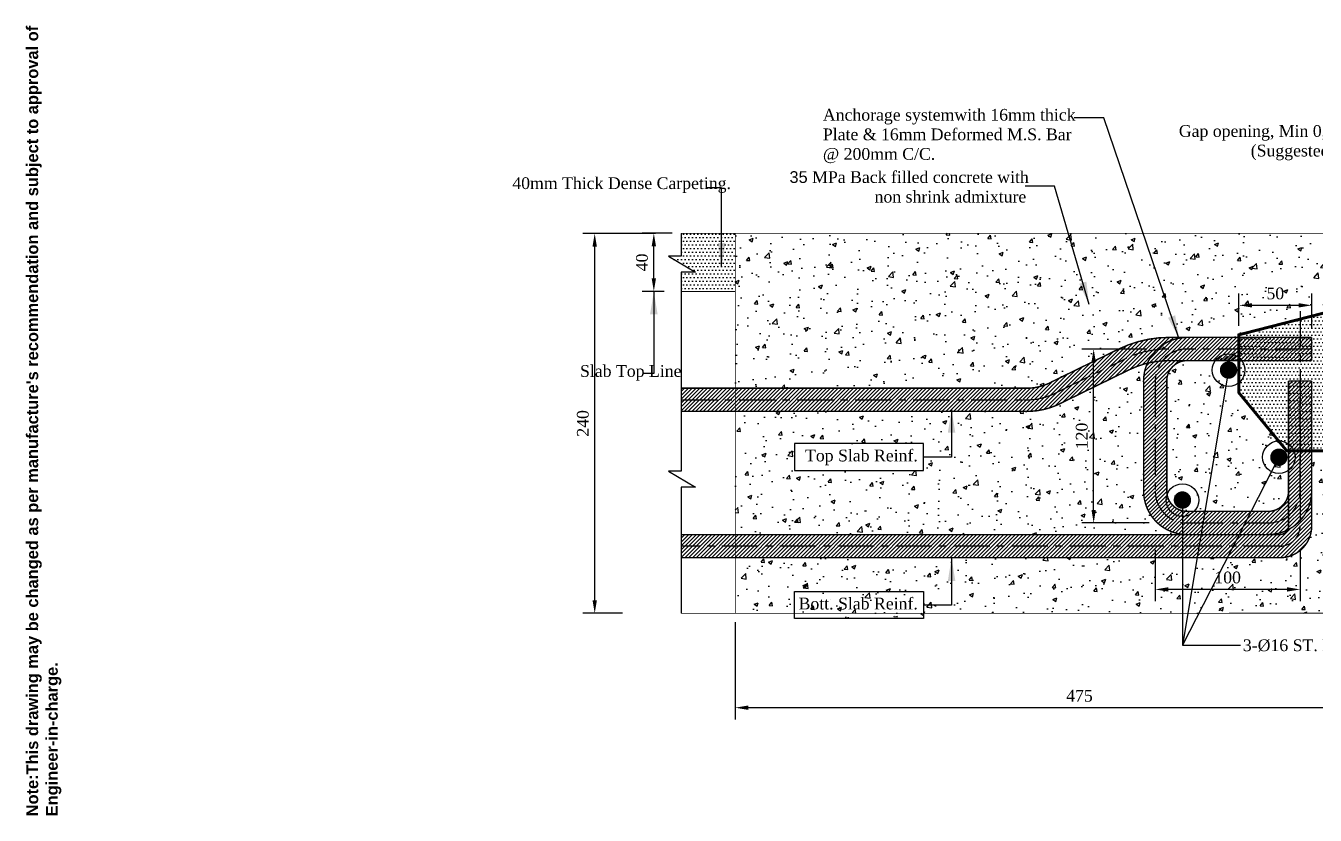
# Model space of a CAD drawing. Extents: x 25837 to 33401, y -1784 to 3293.
# Drawn here: x 27456 to 28346, y 2748 to 3293 of the extents above; entities that cross this region are included whole.
import ezdxf

# ---------------------------------------------------------------- set-up
doc = ezdxf.new("R2010")
doc.units = 0
doc.header["$LTSCALE"] = 200
doc.header["$MEASUREMENT"] = 0
doc.linetypes.add('CENTER', pattern=[2, 1.25, -0.25, 0.25, -0.25])
doc.layers.get('Defpoints').update_dxf_attribs({"linetype": 'CONTINUOUS'})
doc.layers.add('Ber', color=12, linetype='CONTINUOUS', lineweight=25)
doc.layers.add('Line', color=6, linetype='CONTINUOUS', lineweight=25)
for name, color, linetype in [('DIM', 152, 'CONTINUOUS'), ('hatch', 250, 'CONTINUOUS'), ('Text', 7, 'CONTINUOUS')]:
    doc.layers.add(name, color=color, linetype=linetype)
doc.styles.add('dimen_text', font='simplex.shx')
doc.styles.add('FRAME_TEXT', font='arial.ttf')
doc.styles.get("Standard").update_dxf_attribs({"font": 'times.ttf'})
doc.dimstyles.new('dim_5', dxfattribs={"dimscale": 45, "dimtxt": 0.18, "dimasz": 0.2, "dimexe": 0.18, "dimexo": 0.14, "dimgap": 0.09, "dimtad": 1, "dimdec": 0, "dimzin": 0, "dimdsep": 46, "dimtxsty": 'dimen_text', "dimcen": 0.09, "dimclrd": 256, "dimclre": 256, "dimclrt": 7, "dimadec": 0, "dimazin": 0, "dimtfac": 1, "dimtdec": 0, "dimtofl": 0, "dimtmove": 0, "dimatfit": 3, "dimfxl": 1, "dimtolj": 1, "dimtzin": 0, "dimarcsym": 0})

# ---------------------------------------------------------------- blocks, each defined once
blk = doc.blocks.new('*D72')
at = {"layer": 'Defpoints', "color": 0, "transparency": 16777216}
for p in [(27848.4084997504, 3149.517342379015), (27896.62385622419, 3149.517342379015), (27873.81859857474, 2887.517342379015)]:
    blk.add_point(p, dxfattribs=at)
at = {"layer": 'hatch', "lineweight": -2, "transparency": 16777216}
for p, q in [((27890.32385622419, 3149.517342379015), (27840.3084997504, 3149.517342379015)), ((27848.4084997504, 2896.517342379015), (27848.4084997504, 3140.517342379015)), ((27867.51859857474, 2887.517342379015), (27840.3084997504, 2887.517342379015))]:
    blk.add_line(p, q, dxfattribs=at)
at = {"layer": 'hatch', "transparency": 16777216}
for points in [[(27846.9084997504, 3140.517342379015), (27849.9084997504, 3140.517342379015), (27848.4084997504, 3149.517342379015)], [(27846.9084997504, 2896.517342379015), (27849.9084997504, 2896.517342379015), (27848.4084997504, 2887.517342379015)]]:
    blk.add_solid(points, dxfattribs=at)
at = {"layer": 'hatch', "color": 7, "transparency": 16777216, "insert": (27840.23842044253, 3018.517342379006), "char_height": 8.1, "attachment_point": 5, "rotation": 90}
blk.add_mtext('\\A1;240', dxfattribs=at)
blk = doc.blocks.new('*D77')
at = {"layer": 'Defpoints', "color": 0, "transparency": 16777216}
for p in [(27945.35325795443, 2887.630240550539), (28420.35325795442, 2887.630240550539), (27945.35325795443, 2822.411673163553)]:
    blk.add_point(p, dxfattribs=at)
at = {"layer": 'hatch', "lineweight": -2, "transparency": 16777216}
for p, q in [((27945.35325795443, 2881.330240550539), (27945.35325795443, 2814.311673163553)), ((28420.35325795442, 2881.330240550539), (28420.35325795442, 2814.311673163553)), ((28411.35325795442, 2822.411673163553), (27954.35325795443, 2822.411673163553))]:
    blk.add_line(p, q, dxfattribs=at)
at = {"layer": 'hatch', "transparency": 16777216}
for points in [[(27954.35325795443, 2823.911673163553), (27954.35325795443, 2820.911673163553), (27945.35325795443, 2822.411673163553)], [(28411.35325795442, 2823.911673163553), (28411.35325795442, 2820.911673163553), (28420.35325795442, 2822.411673163553)]]:
    blk.add_solid(points, dxfattribs=at)
at = {"layer": 'hatch', "color": 7, "transparency": 16777216, "insert": (28182.85325795443, 2830.593432356055), "char_height": 8.1, "attachment_point": 5}
blk.add_mtext('\\A1;475', dxfattribs=at)
blk = doc.blocks.new('*D67')
at = {"layer": 'Defpoints', "color": 0, "transparency": 16777216}
for p in [(27889.19403688627, 3149.630240550541), (27908.03718925232, 3149.630240550541), (27902.56633087639, 3109.517352808411)]:
    blk.add_point(p, dxfattribs=at)
at = {"layer": 'hatch', "lineweight": -2, "transparency": 16777216}
for p, q in [((27901.73718925232, 3149.630240550541), (27881.09403688628, 3149.630240550541)), ((27889.19403688627, 3118.517352808411), (27889.19403688627, 3140.630240550541)), ((27896.26633087639, 3109.517352808411), (27881.09403688628, 3109.517352808411))]:
    blk.add_line(p, q, dxfattribs=at)
at = {"layer": 'hatch', "transparency": 16777216}
for points in [[(27887.69403688627, 3140.630240550541), (27890.69403688627, 3140.630240550541), (27889.19403688627, 3149.630240550541)], [(27887.69403688627, 3118.517352808411), (27890.69403688627, 3118.517352808411), (27889.19403688627, 3109.517352808411)]]:
    blk.add_solid(points, dxfattribs=at)
at = {"layer": 'hatch', "color": 7, "transparency": 16777216, "insert": (27881.02395757841, 3129.573796679467), "char_height": 8.1, "attachment_point": 5, "rotation": 90}
blk.add_mtext('\\A1;{\\fTimes New Roman|b0|i0|c0|p18;40}', dxfattribs=at)
blk = doc.blocks.new('*D70')
at = {"layer": 'Defpoints', "color": 0, "transparency": 16777216}
for p in [(28235.09692075873, 2937.707192958816), (28335.09692075873, 2937.200303125476), (28235.09692075873, 2904.015190001599)]:
    blk.add_point(p, dxfattribs=at)
at = {"layer": 'hatch', "lineweight": -2, "transparency": 16777216}
for p, q in [((28235.09692075873, 2931.407192958816), (28235.09692075873, 2895.915190001599)), ((28335.09692075873, 2930.900303125476), (28335.09692075873, 2895.915190001599)), ((28326.09692075873, 2904.015190001599), (28244.09692075873, 2904.015190001599))]:
    blk.add_line(p, q, dxfattribs=at)
at = {"layer": 'hatch', "transparency": 16777216}
for points in [[(28244.09692075873, 2905.515190001599), (28244.09692075873, 2902.515190001599), (28235.09692075873, 2904.015190001599)], [(28326.09692075873, 2905.515190001599), (28326.09692075873, 2902.515190001599), (28335.09692075873, 2904.015190001599)]]:
    blk.add_solid(points, dxfattribs=at)
at = {"layer": 'hatch', "color": 7, "transparency": 16777216, "insert": (28285.09692075873, 2912.185269309457), "char_height": 8.1, "attachment_point": 5}
blk.add_mtext('\\A1;100', dxfattribs=at)
blk = doc.blocks.new('*D71')
at = {"layer": 'Defpoints', "color": 0, "transparency": 16777216}
for p in [(28192.636381371, 3069.837645253395), (28235.61213147307, 3069.837645253395), (28237.12875309678, 2949.837645253395)]:
    blk.add_point(p, dxfattribs=at)
at = {"layer": 'hatch', "lineweight": -2, "transparency": 16777216}
for p, q in [((28229.31213147307, 3069.837645253395), (28184.53638137101, 3069.837645253395)), ((28192.636381371, 2958.837645253395), (28192.636381371, 3060.837645253395)), ((28230.82875309678, 2949.837645253395), (28184.53638137101, 2949.837645253395))]:
    blk.add_line(p, q, dxfattribs=at)
at = {"layer": 'hatch', "transparency": 16777216}
for points in [[(28191.136381371, 3060.837645253395), (28194.136381371, 3060.837645253395), (28192.636381371, 3069.837645253395)], [(28191.136381371, 2958.837645253395), (28194.136381371, 2958.837645253395), (28192.636381371, 2949.837645253395)]]:
    blk.add_solid(points, dxfattribs=at)
at = {"layer": 'hatch', "color": 7, "transparency": 16777216, "insert": (28184.46630206314, 3009.837645253386), "char_height": 8.1, "attachment_point": 5, "rotation": 90}
blk.add_mtext('\\A1;120', dxfattribs=at)
blk = doc.blocks.new('*D89')
at = {"layer": 'Defpoints', "color": 0, "transparency": 16777216}
for p in [(28343.09692075873, 3099.962128175823), (28292.85325795444, 3079.630240550539), (28343.09692075873, 3077.837645253394)]:
    blk.add_point(p, dxfattribs=at)
at = {"layer": 'hatch', "lineweight": -2, "transparency": 16777216}
for p, q in [((28292.85325795444, 3085.93024055054), (28292.85325795444, 3108.062128175823)), ((28343.09692075873, 3084.137645253394), (28343.09692075873, 3108.062128175823)), ((28301.85325795444, 3099.962128175823), (28334.09692075873, 3099.962128175823))]:
    blk.add_line(p, q, dxfattribs=at)
at = {"layer": 'hatch', "transparency": 16777216}
for points in [[(28301.85325795444, 3101.462128175823), (28301.85325795444, 3098.462128175823), (28292.85325795444, 3099.962128175823)], [(28334.09692075873, 3101.462128175823), (28334.09692075873, 3098.462128175823), (28343.09692075873, 3099.962128175823)]]:
    blk.add_solid(points, dxfattribs=at)
at = {"layer": 'hatch', "color": 7, "transparency": 16777216, "insert": (28317.97508935659, 3108.132207483681), "char_height": 8.1, "attachment_point": 5}
blk.add_mtext('\\A1;50', dxfattribs=at)

msp = doc.modelspace()

# ---------------------------------------------------------------- hatches: boundary and pattern name
at = {"layer": 'hatch'}
h = msp.add_hatch(dxfattribs=at)
h.set_pattern_fill('DOTS', color=256, scale=40)
h.set_pattern_definition([(0, (189.5680377899735, 1294.154266996102), (1.25, 2.5), [0, -2.5])])
h.paths.add_polyline_path([(27945.33864606559, 3109.512309318281), (27945.35325795443, 3149.630240550539), (27908.03718925231, 3149.630240550539), (27908.03718925231, 3133.911047552599), (27899.2169094378, 3133.911047552599), (27917.96406538083, 3122.862417650091), (27908.09505263843, 3122.93341928091), (27908.08044074959, 3109.522396298536)])
at = {"layer": 'Line'}
h = msp.add_hatch(dxfattribs=at)
h.set_pattern_fill('AR-CONC', color=256, scale=4)
h.set_pattern_definition([(49.99999999999999, (10, 1283.364696997392), (28.69040730403014, -2.510085399303804), [3, -33]), (355, (10, 1283.364696997392), (-5.55005334452, 30.08768534800047), [2.4, -26.4]), (100.45144446, (12.39086724, 1283.155523237392), (23.14035386908448, 27.57759963874518), [2.549607679999998, -28.04568447999999]), (46.18420000000002, (10, 1291.364696997392), (42.68965322686289, -6.620771231723062), [4.499999999999997, -49.49999999999998]), (96.63563549, (13.5574698, 1290.812964717393), (37.38647782696913, 38.96474403098202), [3.82441368, -42.06855039999999]), (351.1841639899999, (10, 1291.364696997392), (37.38647780219092, 38.96474401079961), [3.6, -39.60000004]), (21, (14, 1289.364696997392), (23.87628208473847, -16.10475562661355), [3, -33]), (326.0000000000001, (14, 1289.364696997392), (9.732613276863269, 29.00600180187412), [2.4, -26.4]), (71.45144474, (15.98969016, 1288.022634037392), (33.60889506919884, 12.90124611225415), [2.5496076, -28.04568448]), (37.50000000000001, (10, 1283.364696997392), (0.4863942126916267, 13.31575415325246), [0, -26.08, 0, -26.8, 0, -26.5]), (7.499999999999999, (10, 1283.364696997392), (10.52278149768594, 15.77646847529441), [0, -15.28, 0, -25.48, 0, -10.1]), (327.5, (1.08, 1283.364696997392), (21.35289744689636, -0.9021948693751902), [0, -10, 0, -31.2, 0, -41.4]), (317.5, (-2.92, 1283.364696997392), (23.32744677369545, 4.004199293292709), [0, -13, 0, -20.72, 0, -29.4])])
edge = h.paths.add_edge_path()
edge.add_line((28244.56454403749, 3077.837645253394), (28290.85325795443, 3077.837645253394))
edge.add_line((28290.85325795443, 3077.837645253394), (28290.85325795443, 3079.630240550539))
edge.add_line((28290.85325795443, 3079.630240550539), (28370.85325795443, 3099.630240550539))
edge.add_line((28370.85325795443, 3099.630240550539), (28370.85325795443, 3137.630240550539))
edge.add_line((28370.85325795443, 3137.630240550539), (28370.85325795443, 3149.630240550539))
edge.add_line((28370.85325795443, 3149.630240550539), (27945.35325795443, 3149.630240550539))
edge.add_line((27945.35325795443, 3149.630240550539), (27945.35325795443, 3042.847971660542))
edge.add_line((27945.35325795443, 3042.847971660542), (28144.83271314047, 3042.819649545321))
edge.add_arc((28146.53725387119, 3078.728484795499), 35.94926853396517, 267.2822918175434, 299.3376865413326)
edge.add_line((28164.15081199889, 3047.389810952954), (28210.05228601228, 3069.847475047751))
edge.add_arc((28244.56454403748, 2999.307479961863), 78.53016529152939, 89.99999999999739, 116.07056239580771, ccw=False)
edge = h.paths.add_edge_path()
edge.add_line((28227.09692075873, 2971.837645253394), (28227.09692075873, 3047.837645253394))
edge.add_arc((28257.09692075873, 3047.837645253395), 30, 155.9926953582505, 180.0000000000026, ccw=False)
edge.add_arc((28244.56454403749, 2999.307479961863), 62.53016529153164, 103.7593324939784, 116.0705623958096)
edge.add_line((28217.08392953873, 3055.475419199093), (28171.55468489616, 3033.19987130766))
edge.add_arc((28146.53725387119, 3078.7284847955), 51.94926853396605, 267.2822918175465, 298.7882705782778, ccw=False)
edge.add_line((28144.07407039741, 3026.837645253356), (27945.35325795443, 3026.853694501456))
edge.add_line((27945.35325795443, 3026.853694501456), (27945.35325795443, 2941.837645253394))
edge.add_line((27945.35325795443, 2941.837645253394), (28257.09692075873, 2941.837645253394))
edge.add_arc((28257.09692075873, 2971.837645253394), 30, 180, 270, ccw=False)
h.paths.add_polyline_path([(27986.13147329915, 2986.038744523054), (27986.13147329915, 3004.588255212722), (28075.34527671066, 3004.588255212722), (28075.34527671066, 2986.038744523054)], flags=16)
h.paths.add_polyline_path([(28075.34975845793, 2883.91480840909), (27986.13595504642, 2883.91480840909), (27986.13595504642, 2902.464319098758), (28075.34975845793, 2902.464319098758)])
edge = h.paths.add_edge_path()
edge.add_line((28327.09692075873, 2999.630240550539), (28325.85325795443, 2999.630240550539))
edge.add_line((28325.85325795443, 2999.630240550539), (28290.85325795443, 3039.630240550539))
edge.add_line((28290.85325795443, 3039.630240550539), (28290.85325795443, 3061.837645253394))
edge.add_line((28290.85325795443, 3061.837645253394), (28257.09692075873, 3061.837645253394))
edge.add_arc((28257.09692075873, 3047.837645253394), 14, 90, 180)
edge.add_line((28243.09692075873, 3047.837645253394), (28243.09692075873, 2971.837645253394))
edge.add_arc((28257.09692075873, 2971.837645253394), 14, 180, 270)
edge.add_line((28257.09692075873, 2957.837645253394), (28313.09692075873, 2957.837645253394))
edge.add_arc((28313.09692075873, 2971.837645253394), 14, 270, 360)
edge.add_line((28327.09692075873, 2971.837645253394), (28327.09692075873, 2999.630240550539))
h.paths.add_polyline_path([(27988.22991344348, 2987.763400256054), (28070.27418356627, 2987.763400256054), (28070.27418356627, 3004.455146504349), (27988.22991344348, 3004.455146504349)], flags=0)
h.paths.add_polyline_path([(27987.67082083877, 2885.639464142089), (28073.48882902431, 2885.639464142089), (28073.48882902431, 2902.331210390384), (27987.67082083877, 2902.331210390384)], flags=16)
h.paths.add_polyline_path([(28408.803536328, 3025.462554722391), (28424.42496489943, 3025.462554722391), (28424.42496489943, 3037.612554722391), (28408.803536328, 3037.612554722391)])
edge = h.paths.add_edge_path()
edge.add_line((28420.34708764503, 2887.630239190792), (28420.35325795443, 2999.630240550539))
edge.add_line((28420.35325795443, 2999.630240550539), (28370.85325795443, 3049.630240550539))
edge.add_line((28370.85325795443, 3049.630240550539), (28370.85325795443, 2999.630240550539))
edge.add_line((28370.85325795443, 2999.630240550539), (28343.09692075873, 2999.630240550539))
edge.add_line((28343.09692075873, 2999.630240550539), (28343.09692075873, 2971.837645253394))
edge.add_line((28343.09692075873, 2971.837645253394), (28343.09692075872, 2947.837645253394))
edge.add_arc((28321.09692075872, 2947.837645253395), 22, 270, 359.9999999999976, ccw=False)
edge.add_line((28321.09692075872, 2925.837645253394), (27945.35325795443, 2925.837645253394))
edge.add_line((27945.35325795443, 2925.837645253394), (27945.34708764504, 2887.525564294283))
edge.add_line((27945.34708764504, 2887.525564294283), (28420.34708764503, 2887.630239190792))
h = msp.add_hatch(dxfattribs=at)
h.set_pattern_fill('DOTS', color=8, scale=40)
h.set_pattern_definition([(0, (356.9932806056167, 1651.774922386727), (1.25, 2.5), [0, -2.5])])
h.paths.add_polyline_path([(28370.85325795443, 3099.630240550539), (28293.85325795443, 3078.630240550539), (28293.85325795443, 3038.630240550539), (28325.85325795443, 2999.630240550539), (28370.85325795443, 2999.630240550539)])
at = {"layer": 'Line', "lineweight": 9}
h = msp.add_hatch(dxfattribs=at)
h.set_pattern_fill('ANSI31', color=8, scale=15)
h.set_pattern_definition([(45, (-44.99109253404094, 1378.577393683478), (-1.325825214724776, 1.325825214724777), [])])
edge = h.paths.add_edge_path()
edge.add_line((27968.84435048847, 3034.837181855656), (28144.45339176893, 3034.828647399338))
edge.add_arc((28146.53725387119, 3078.7284847955), 43.94926853396536, 267.2822918175452, 299.0253354346606)
edge.add_line((28167.86127714636, 3040.299013864581), (28213.5681077755, 3062.661447123422))
edge.add_arc((28244.56454403748, 2999.307479961863), 70.53016529153176, 451.06829022909005, 476.0705623958113, ccw=False)
edge.add_arc((28268.84435048847, 3106.837645253389), 44.99999999999525, 221.1165845355181, 235.3353032499299, ccw=False)
edge.add_arc((28244.56454403749, 2999.307479961856), 78.53016529153783, 457.0379041625102, 476.0705623958078)
edge.add_line((28210.05228601228, 3069.847475047751), (28164.15081199889, 3047.389810952953))
edge.add_arc((28146.53725387119, 3078.7284847955), 35.94926853396554, 267.28229181754347, 299.3376865413319, ccw=False)
edge.add_line((28144.83271314047, 3042.819649545321), (27968.84435048847, 3042.833245170428))
edge.add_line((27968.84435048847, 3042.833245170428), (27968.84435048847, 3034.837181855656))
edge = h.paths.add_edge_path(flags=17)
edge.add_line((28268.84435048847, 3061.837645253394), (28290.85325795443, 3061.837645253395))
edge.add_line((28290.85325795443, 3061.837645253395), (28290.85325795443, 3067.587065739776))
edge.add_arc((28268.84435048847, 3106.837645253393), 44.99999999999743, 269.99999999999534, 299.2805793862549, ccw=False)
edge = h.paths.add_edge_path()
edge.add_arc((28257.09692076152, 3047.837645254348), 29.99999999995588, 107.9651879059433, 125.0332366928651)
edge.add_arc((28268.84435048862, 3106.837645253556), 45.00000000021743, 221.1165845355535, 229.9276056769576, ccw=False)
edge.add_arc((28244.56454403749, 2999.307479961877), 78.53016529151728, 90, 97.03790416251212, ccw=False)
edge.add_line((28244.56454403749, 3077.837645253394), (28245.86609990232, 3077.837645253393))
edge.add_arc((28268.84435048847, 3106.837645253382), 36.99999999998818, 231.6083326381425, 235.418088557168)
edge = h.paths.add_edge_path()
edge.add_arc((28257.0969207624, 3047.837645253377), 30.00000000001728, 90.0000000070175, 107.9651879003175)
edge.add_arc((28268.84435048847, 3106.837645253383), 36.99999999998865, 231.6083326381425, 235.41808856184082, ccw=False)
edge.add_line((28245.86609990232, 3077.837645253394), (28257.09692075873, 3077.837645253394))
edge = h.paths.add_edge_path()
edge.add_arc((28257.09692076177, 3047.837645256228), 30.00000000009565, 134.2225773633454, 155.9926953632849)
edge.add_arc((28244.56454403749, 2999.307479961839), 62.53016529155578, 103.7593324921952, 116.070562395806)
edge.add_line((28217.08392953873, 3055.475419199093), (28171.55468489616, 3033.19987130766))
edge.add_arc((28146.53725387119, 3078.728484795504), 51.94926853397033, 267.2822918175467, 298.7882705782753, ccw=False)
edge.add_line((28144.07407039741, 3026.837645253356), (27968.84435048847, 3026.837645253354))
edge.add_line((27968.84435048847, 3026.837645253354), (27968.84435048847, 3034.837181855656))
edge.add_line((27968.84435048847, 3034.837181855656), (28144.45339176893, 3034.828647399338))
edge.add_arc((28146.53725387119, 3078.728484795496), 43.94926853396244, 267.282291817545, 299.0253354346627)
edge.add_line((28167.86127714636, 3040.299013864581), (28213.5681077755, 3062.661447123422))
edge.add_arc((28244.56454403748, 2999.307479961843), 70.530165291552, 96.83272420525628, 116.0705623958064, ccw=False)
h.paths.add_polyline_path([(27908.06715307699, 3034.854749148901), (27908.06400729775, 3026.854320636871), (27968.84435048847, 3026.837645253354), (27968.84435048847, 3034.837181855656)])
h.paths.add_polyline_path([(27908.07029734639, 3042.851337745125), (27908.06715307694, 3034.85474897869), (27968.84435048847, 3034.837181855656), (27968.84435048847, 3042.833245170428)])
h = msp.add_hatch(dxfattribs=at)
h.set_pattern_fill('ANSI31', color=8, scale=15)
h.set_pattern_definition([(45, (-3, 1268.364696997392), (-1.325825214724776, 1.325825214724777), [])])
h.paths.add_polyline_path([(28343.09692075873, 3077.837645253394), (28290.85325795443, 3077.837645253394), (28290.85325795443, 3061.837645253394), (28343.09692075873, 3061.837645253394)], flags=17)
h.paths.add_polyline_path([(28290.85325795443, 3077.837645253394), (28257.09692075873, 3077.837645253394, 0.4142135623730951), (28227.09692075873, 3047.837645253394), (28227.09692075873, 2971.837645253394, 0.4142135623730951), (28257.09692075873, 2941.837645253394), (28313.09692075873, 2941.837645253394, 0.4142135623730951), (28343.09692075873, 2971.837645253394), (28343.09692075873, 2999.630240550539), (28327.09692075873, 2999.630240550539), (28327.09692075873, 2971.837645253394, -0.414213562373095), (28313.09692075873, 2957.837645253394), (28257.09692075873, 2957.837645253394, -0.414213562373095), (28243.09692075873, 2971.837645253394), (28243.09692075873, 3047.837645253394, -0.414213562373095), (28257.09692075873, 3061.837645253394), (28290.85325795443, 3061.837645253394)])
h.paths.add_polyline_path([(28343.09692075873, 3047.837645253394), (28327.09692075873, 3047.837645253394), (28327.09692075873, 2999.630240550539), (28343.09692075873, 2999.630240550539)], flags=17)
h = msp.add_hatch(dxfattribs=at)
h.set_pattern_fill('ANSI31', color=8, scale=15)
h.set_pattern_definition([(45, (-74.2436628042924, 1404.572101700247), (-1.325825214724776, 1.325825214724777), [])])
edge = h.paths.add_edge_path()
edge.add_arc((28313.09692075876, 2971.837645253348), 29.99999999994458, 296.1929737770772, 317.1665719339443)
edge.add_line((28335.09692075872, 2951.441567199019), (28335.09692075872, 2947.837645253389))
edge.add_arc((28321.09692075873, 2947.837645253384), 13.99999999999272, -90.00000000003729, 0, ccw=False)
edge.add_line((28321.09692075873, 2933.837645253391), (27998.09692075872, 2933.837645253394))
edge.add_line((27998.09692075872, 2933.837645253394), (27998.09692075872, 2941.837645253394))
edge.add_line((27998.09692075872, 2941.837645253394), (28321.09692075873, 2941.837645253394))
edge.add_arc((28321.09692075873, 2947.837645253398), 6.000000000004093, 270, 330.8851043518795)
edge = h.paths.add_edge_path()
edge.add_arc((28313.09692075875, 2971.837645253385), 29.99999999997779, 317.1665719339069, 360.0000000000256)
edge.add_line((28343.09692075873, 2971.837645253398), (28343.09692075872, 2947.837645253391))
edge.add_arc((28321.09692075872, 2947.837645253393), 22, -89.99999999999352, 0, ccw=False)
edge.add_line((28321.09692075872, 2925.837645253393), (27998.09692075872, 2925.837645253394))
edge.add_line((27998.09692075872, 2925.837645253394), (27998.09692075872, 2933.837645253394))
edge.add_line((27998.09692075872, 2933.837645253394), (28321.09692075872, 2933.837645253394))
edge.add_arc((28321.09692075872, 2947.837645253396), 14.00000000000159, 270, 359.9999999999935)
edge.add_line((28335.09692075872, 2947.837645253394), (28335.09692075872, 2951.441567199019))
h.paths.add_polyline_path([(27908.0974709454, 2933.837645253395), (27908.09747094541, 2925.837645253394), (27998.09692075872, 2925.837645253394), (27998.09692075872, 2933.837645253394)])
h.paths.add_polyline_path([(27908.09747094541, 2941.837645253395), (27908.09747094541, 2933.837645253394), (27998.09692075872, 2933.837645253394), (27998.09692075872, 2941.837645253394)])

# ---------------------------------------------------------------- linework, layer by layer
at = {"layer": 'Ber', "const_width": 6}
for points in [[(28282.7202123952, 3055.315996305397, 1), (28288.7202123952, 3055.315996305397, 1)], [(28317.42787371034, 2995.18495798285, 1), (28323.42787371034, 2995.18495798285, 1)], [(28250.89222727447, 2965.649931927675, 1), (28256.89222727447, 2965.649931927675, 1)]]:
    msp.add_lwpolyline(points, format="xyb", close=True, dxfattribs=at)
at = {"layer": 'hatch'}
for points in [[(27908.03718925231, 3149.517342379013), (27908.03718925231, 3133.911047552599), (27899.2169094378, 3133.911047552599), (27917.96406538083, 3122.862417650091), (27908.09747094541, 3122.862417650091), (27908.05717226546, 3009.471286744853)], [(27908.05717226546, 3009.471286744853), (27908.05717226546, 2985.630512437321)], [(27908.03718925231, 2985.630512437321), (27908.03718925231, 2985.630512437321), (27899.2169094378, 2985.630512437321), (27917.96406538083, 2974.581882534813), (27908.09747094541, 2974.581882534813), (27908.09747094541, 2887.517342379014)]]:
    msp.add_lwpolyline(points, dxfattribs=at)
at = {"layer": 'hatch', "color": 12, "const_width": 0.5}
for points in [[(27908.03718925231, 3149.630240550539), (28372.85325795442, 3149.630240550539)], [(27945.35325795443, 3149.517342379013), (27945.35325795443, 2887.517342379014)], [(27908.08164990308, 3109.517352808409), (27945.3374369121, 3109.517352808409)], [(27908.03718925231, 2887.517342379013), (28420.35325795442, 2887.630240550532)]]:
    msp.add_lwpolyline(points, dxfattribs=at)
at = {"layer": 'hatch', "color": 1, "lineweight": 30, "const_width": 2}
msp.add_lwpolyline([(28325.85325795443, 2999.630240550539), (28370.85325795443, 2999.630240550539), (28370.85325795443, 3099.630240550539), (28292.85325795444, 3079.630240550539), (28292.85325795444, 3039.630240550539)], close=True, dxfattribs=at)
at = {"layer": 'hatch', "color": 2, "linetype": 'CENTER', "ltscale": 0.1}
for points in [[(28335.09692075872, 3095.837645253394), (28335.09692075872, 2947.837645253394, -0.414213562373095), (28321.09692075872, 2933.837645253394), (27908.09747094541, 2933.837645253394)], [(27908.06715389669, 3034.856833794432), (28144.45339176893, 3034.828647399338, 0.1393976853089486), (28167.86127714636, 3040.299013864581), (28213.5681077755, 3062.661447123422, -0.1142475025607586), (28244.56454403748, 3069.837645253394)], [(28343.09692075873, 3069.837645253394), (28257.09692075873, 3069.837645253394, 0.4142135623730951), (28235.09692075873, 3047.837645253394), (28235.09692075873, 2971.837645253394, 0.4142135623730951), (28257.09692075873, 2949.837645253394), (28313.09692075873, 2949.837645253394, 0.4142135623730951), (28335.09692075873, 2971.837645253394), (28335.09692075873, 3047.837645253394)]]:
    msp.add_lwpolyline(points, format="xyb", dxfattribs=at)
at = {"layer": 'hatch', "color": 5, "lineweight": 30, "const_width": 1}
for points in [[(27908.06400823572, 3026.85670608546), (28144.07407039741, 3026.837645253356, 0.1383433464061793), (28171.55468489616, 3033.19987130766), (28217.08392953873, 3055.475419199093, -0.1142475025607515), (28244.56454403749, 3061.837645253395), (28292.85325795444, 3061.837645253395), (28292.85325795444, 3077.837645253394), (28244.56454403749, 3077.837645253394, 0.1142475025607527), (28210.05228601228, 3069.84747504775), (28164.15081199889, 3047.389810952953, -0.1407873222523784), (28144.83271314047, 3042.819649545321), (27908.07029810422, 3042.853265099325)], [(28343.09692075873, 3077.837645253394), (28257.09692075873, 3077.837645253394, 0.414213562373095), (28227.09692075873, 3047.837645253394), (28227.09692075873, 2971.837645253394, 0.414213562373095), (28257.09692075873, 2941.837645253394), (28313.09692075873, 2941.837645253394, 0.414213562373095), (28343.09692075873, 2971.837645253394), (28343.09692075873, 3047.837645253394)], [(28327.09692075873, 3047.837645253394), (28327.09692075873, 2971.837645253394, -0.414213562373095), (28313.09692075873, 2957.837645253394), (28257.09692075873, 2957.837645253394, -0.414213562373095), (28243.09692075873, 2971.837645253394), (28243.09692075873, 3047.837645253394, -0.414213562373095), (28257.09692075873, 3061.837645253394), (28343.09692075873, 3061.837645253394)], [(27908.09747094541, 2941.837645253394), (28321.09692075872, 2941.837645253394, 0.414213562373095), (28327.09692075873, 2947.837645253394), (28327.09692075873, 2974.480120873242)], [(28343.09692075872, 2974.480120873242), (28343.09692075872, 2947.837645253395, -0.414213562373095), (28321.09692075872, 2925.837645253394), (27908.09747094541, 2925.837645253394)]]:
    msp.add_lwpolyline(points, format="xyb", dxfattribs=at)
for points in [[(28327.09692075873, 3077.837645253394), (28343.09692075873, 3077.837645253394)], [(28343.09692075873, 3077.837645253394), (28343.09692075873, 3061.837645253394)], [(28327.09692075873, 3047.837645253394), (28343.09692075873, 3047.837645253394)]]:
    msp.add_lwpolyline(points, dxfattribs=at)
at = {"layer": 'Line', "color": 1}
for points in [[(28075.34527671066, 3004.588255212722), (27986.13147329915, 3004.588255212722), (27986.13147329915, 2986.038744523054), (28075.34527671066, 2986.038744523054)], [(27986.13595504642, 2902.464319098758), (28075.34975845793, 2902.464319098758), (28075.34975845793, 2883.91480840909), (27986.13595504642, 2883.91480840909)]]:
    msp.add_lwpolyline(points, close=True, dxfattribs=at)

# ---------------------------------------------------------------- texts
at = {"layer": 'hatch', "color": 7, "insert": (27480.41107701017, 2747.500768560907), "char_height": 8.1, "width": 610.4363813441341, "attachment_point": 7, "rotation": 90, "style": 'FRAME_TEXT'}
msp.add_mtext("{\\fSwis721 Lt BT|b1|i0|c0|p34;Note:This drawing may be changed as per manufacture's recommendation and subject to approval of Engineer-in-charge.}", dxfattribs=at)
at = {"layer": 'hatch', "color": 7, "char_height": 8.1, "attachment_point": 3, "style": 'FRAME_TEXT'}
for s, insert, width in [('{\\fTimes New Roman|b0|i0|c0|p18;Slab Top Line}', (27908.25601796661, 3058.724781844332), 95.50827193915393), ('{\\fTimes New Roman|b0|i0|c0|p18;Top Slab Reinf.}', (28071.31534201021, 3000.424484839956), 80.79521710697009), ('{\\fTimes New Roman|b0|i0|c0|p18;Bott. Slab Reinf.}', (28071.31982375748, 2898.300548725991), 80.79521710697009), ('{\\fTimes New Roman|b0|i0|c0|p18;3-%%C16 ST. Reif. }', (28374.45164898977, 2869.516378203191), 96.77227492230668)]:
    msp.add_mtext(s, dxfattribs=dict(at, insert=insert, width=width))
at = {"layer": 'Text', "color": 7, "char_height": 8.1, "width": 180.5033207634115, "attachment_point": 7}
for s, insert in [('{\\C256;Anchorage systemwith 16mm thick Plate & 16mm Deformed M.S. Bar @ 200mm C/C.}', (28005.82187268457, 3197.990748640765)), ('\\pi19.86446;{\\fSwis721 Lt BT|b0|i0|c0|p34;\\C256;35\\fTimes New Roman|b0|i0|c0|p18; MPa Back filled concrete with \\P\\pi78.60217;non shrink admixture}', (27962.90210175966, 3170.745361352112))]:
    msp.add_mtext(s, dxfattribs=dict(at, insert=insert))
at = {"layer": 'Text', "color": 7, "char_height": 8.1, "attachment_point": 9, "style": 'FRAME_TEXT'}
for s, insert, width in [('{\\fTimes New Roman|b0|i0|c0|p18;\\C256;Gap opening, Min 0, Max 80 (Suggested 30mm)}', (28393.79178540602, 3199.990524318439), 168.5596720376564), ('{\\fTimes New Roman|b0|i0|c0|p18;40mm Thick Dense Carpeting. }', (27942.41482074856, 3177.503751312588), 168.7985983101571)]:
    msp.add_mtext(s, dxfattribs=dict(at, insert=insert, width=width))

# ---------------------------------------------------------------- dimensions: what is measured, and where the dimension line sits
at = {"layer": 'hatch'}
for base, p1, p2, text, picture, middle in [((27848.4084997504, 3149.517342379015), (27873.81859857472, 2887.517342379014), (27896.62385622417, 3149.517342379013), '240', '*D72', (27840.23842044253, 3018.517342379006)), ((27889.19403688627, 3149.630240550541), (27902.56633087638, 3109.517352808409), (27908.03718925231, 3149.630240550539), '{\\fTimes New Roman|b0|i0|c0|p18;<>}', '*D67', (27881.02395757841, 3129.573796679467))]:
    dim = msp.add_linear_dim(base=base, p1=p1, p2=p2, angle=90, text=text, dimstyle='dim_5', override={"dimtxsty": 'Standard', "dimfxl": 30, "dimfxlon": 1}, dxfattribs=at)
    dim.commit()
    dim.dimension.update_dxf_attribs({"geometry": picture, "text_midpoint": middle})
for base, p1, p2, angle, picture, middle in [((28343.09692075873, 3099.962128175823), (28292.85325795444, 3079.630240550539), (28343.09692075873, 3077.837645253394), 7.016709298534877e-15, '*D89', (28317.97508935659, 3108.132207483681)), ((28192.636381371, 3069.837645253395), (28237.12875309677, 2949.837645253394), (28235.61213147306, 3069.837645253394), 90, '*D71', (28184.46630206314, 3009.837645253386)), ((28235.09692075873, 2904.015190001599), (28335.09692075873, 2937.200303125476), (28235.09692075873, 2937.707192958816), 180, '*D70', (28285.09692075873, 2912.185269309457))]:
    dim = msp.add_linear_dim(base=base, p1=p1, p2=p2, angle=angle, dimstyle='dim_5', override={"dimtxsty": 'Standard', "dimfxl": 30, "dimfxlon": 1}, dxfattribs=at)
    dim.commit()
    dim.dimension.update_dxf_attribs({"geometry": picture, "text_midpoint": middle})
dim = msp.add_linear_dim(base=(27945.35325795443, 2822.411673163553), p1=(28420.35325795442, 2887.630240550539), p2=(27945.35325795443, 2887.630240550539), dimstyle='dim_5', override={"dimtxsty": 'Standard', "dimfxl": 30, "dimfxlon": 1}, dxfattribs=at)
dim.commit()
dim.dimension.update_dxf_attribs({"geometry": '*D77', "text_midpoint": (28182.85325795443, 2830.593432356055)})

# ---------------------------------------------------------------- leaders
at = {"layer": 'DIM', "color": 1}
for points, override in [([(28285.7202123952, 3055.315996305397), (28253.89222727447, 2865.444755433511), (28294.02821927241, 2865.444755433511)], {"dimasz": 0.5, "dimtad": 0, "dimtxsty": 'Standard', "dimldrblk": 'DotBlank', "dimfxl": 1.25, "dimfxlon": 1, "dimarcsym": 1}), ([(28320.42787371034, 2995.18495798285), (28253.89222727447, 2865.444755433511), (28294.02821927241, 2865.444755433511)], {"dimasz": 0.5, "dimtad": 0, "dimtxsty": 'Standard', "dimldrblk": 'DotBlank', "dimfxl": 1.25, "dimfxlon": 1, "dimarcsym": 1}), ([(28253.89222727447, 2965.649931927675), (28253.89222727447, 2865.444755433511), (28294.02821927241, 2865.444755433511)], {"dimasz": 0.5, "dimgap": 0.09, "dimtad": 0, "dimtxsty": 'Standard', "dimldrblk": 'DotBlank', "dimfxl": 1.25, "dimfxlon": 1, "dimarcsym": 1})]:
    msp.add_leader(points, dimstyle='dim_5', override=override, dxfattribs=at)
at = {"layer": 'hatch'}
for points, override in [([(28251.50508565671, 3077.311894695777), (28199.55424653427, 3229.352121370176), (28179.1076966215, 3229.352121370176)], {"dimasz": 0.35, "dimgap": 0.09, "dimtad": 0, "dimfxl": 30, "dimfxlon": 1}), ([(27935.99052497728, 3127.10842863884), (27935.99052497728, 3181.08199156975), (27925.85801952393, 3181.08199156975)], {"dimasz": 0.35, "dimtad": 0, "dimfxl": 30, "dimfxlon": 1}), ([(28189.517218009, 3100.473975887267), (28165.74049395317, 3182.206082994952), (28145.2939440404, 3182.206082994952)], {"dimasz": 0.35, "dimgap": 0.09, "dimtad": 0, "dimfxl": 30, "dimfxlon": 1}), ([(27889.19403688617, 3109.517352808411), (27889.20985792846, 3052.996568537203), (27881.8595903726, 3052.996568537203)], {"dimasz": 0.35, "dimtad": 0, "dimfxl": 30, "dimfxlon": 1}), ([(28094.62164699994, 3027.765609561354), (28094.62164699994, 2995.313499867888), (28075.34527671066, 2995.313499867888)], {"dimasz": 0.35, "dimtad": 0, "dimfxl": 30, "dimfxlon": 1}), ([(28094.62612874721, 2925.64167344739), (28094.62612874721, 2893.189563753924), (28075.34975845793, 2893.189563753924)], {"dimasz": 0.35, "dimtad": 0, "dimfxl": 30, "dimfxlon": 1})]:
    msp.add_leader(points, dimstyle='dim_5', override=override, dxfattribs=at)
at = {"layer": 'hatch', "annotation_type": 0, "has_hookline": 1, "hookline_direction": 1, "text_width": 138.3423936553713}
msp.add_leader([(28436.2924480935, 3139.887581458706), (28397.47194807728, 3220.243544431723), (28362.64792800222, 3220.243544431723)], dimstyle='dim_5', override={"dimgap": 0.09, "dimtad": 0, "dimfxl": 30, "dimfxlon": 1}, dxfattribs=at)

doc.saveas('drawing.dxf')
